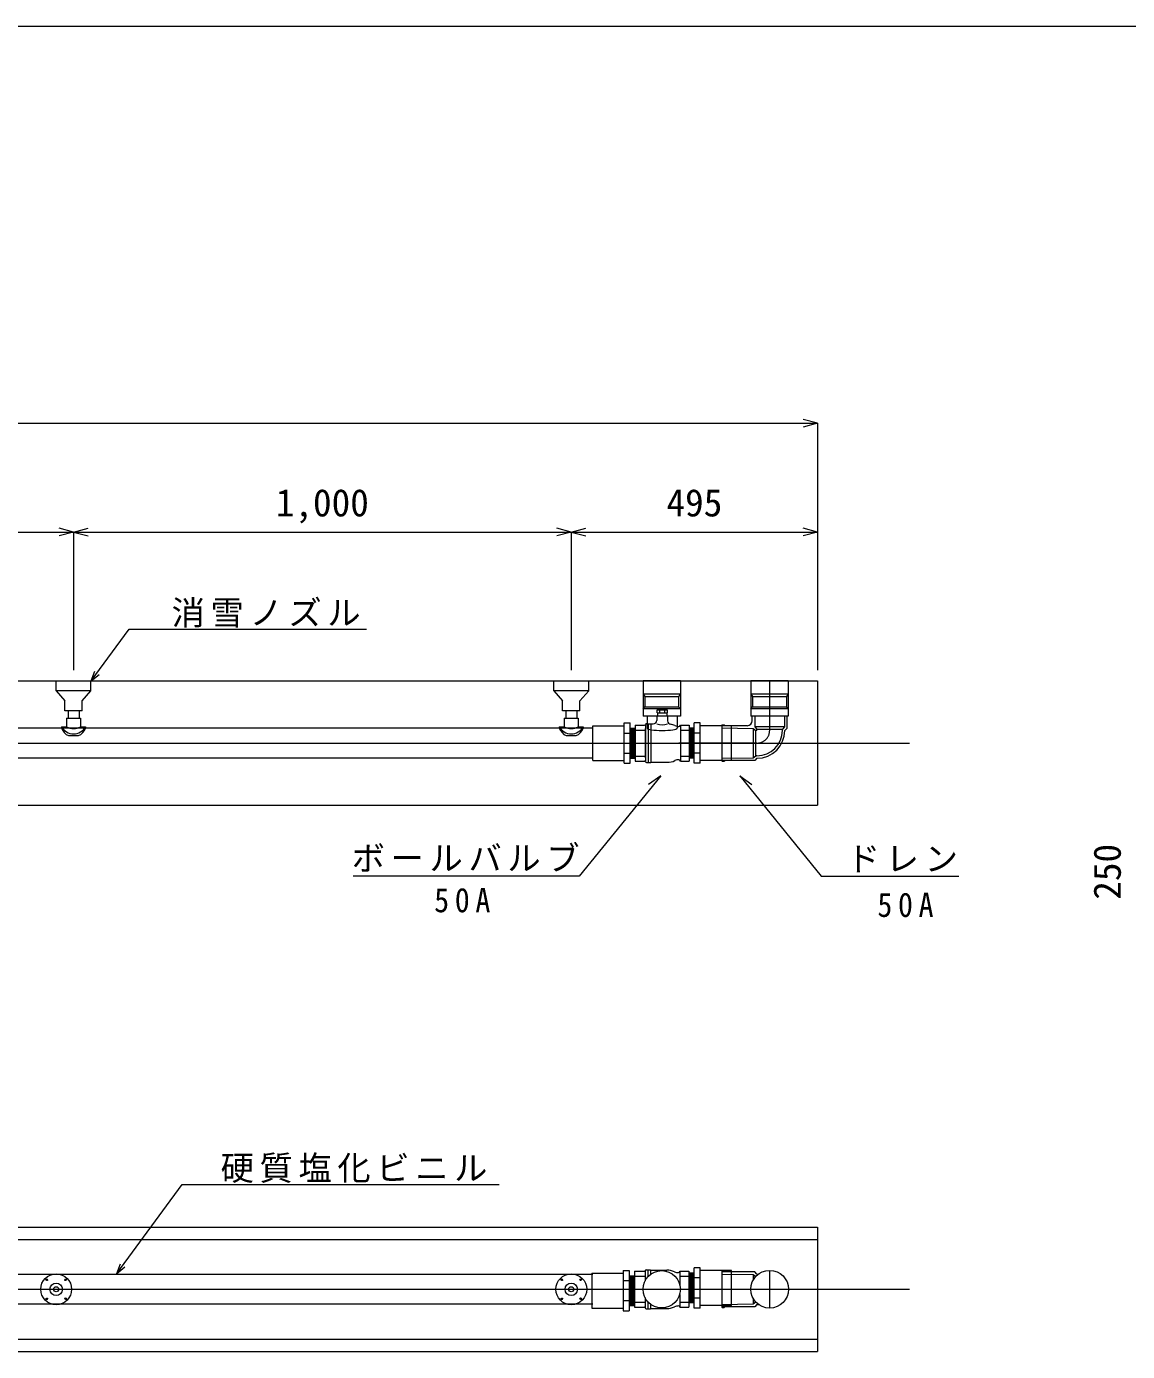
# Model space of a CAD drawing. Units: millimetres, scale not verified. Extents: x -4200 to 7965, y -2940 to 2940.
# Drawn here: x -1290 to 923, y 278 to 2940 of the extents above; entities that cross this region are included whole.
import ezdxf
from ezdxf.enums import TextEntityAlignment as Align

# ---------------------------------------------------------------- set-up
doc = ezdxf.new("R2010")
doc.units = ezdxf.units.MM
doc.header["$LTSCALE"] = 30
doc.linetypes.add('CHAIN2', pattern=[12, 9, -1, 1, -1])
for name, color, linetype, lineweight in [('0-1_ブロック', 7, 'Continuous', 9), ('1-1', 7, 'Continuous', 9), ('2-1', 7, 'Continuous', 18), ('2-2', 4, 'Continuous', 9), ('2-4', 7, 'Continuous', 18), ('2-6', 4, 'Continuous', 9), ('2-B', 7, 'Continuous', 18), ('2-D', 4, 'Continuous', 9)]:
    doc.layers.add(name, color=color, linetype=linetype, lineweight=lineweight)
doc.styles.add('ＭＳ ゴシック', font='')
doc.styles.get('ＭＳ ゴシック').set_extended_font_data('MS Gothic')

msp = doc.modelspace()

# ---------------------------------------------------------------- linework, layer by layer
at = {"layer": '0-1_ブロック', "color": 5}
msp.add_line((4200, 2940), (-4200, 2940), dxfattribs=at)
at = {"layer": '2-1', "color": 3}
for p, q in [((-3689.93, 1625.51), (300.07, 1625.51)), ((300.07, 1625.51), (300.07, 1375.51)), ((-3689.93, 1375.51), (300.07, 1375.51)), ((-3689.93, 528.38), (300.07, 528.38)), ((300.07, 528.38), (300.07, 278.38)), ((-3689.93, 503.38), (300.07, 503.38)), ((-3689.93, 303.38), (300.07, 303.38)), ((-3689.93, 278.38), (300.07, 278.38))]:
    msp.add_line(p, q, dxfattribs=at)
at = {"layer": '2-1'}
for p, q in [((-1159.7, 1625.51), (-1152.09, 1645.08)), ((-1159.7, 1625.51), (-1143.32, 1638.65)), ((-3934.4, 1500.51), (484.75, 1500.51)), ((-1108.2, 435.15), (-1100.58, 454.73)), ((-1108.2, 435.15), (-1091.82, 448.3)), ((-3897.89, 403.38), (484.75, 403.38))]:
    msp.add_line(p, q, dxfattribs=at)
for points in [[(-1159.7, 1625.51), (-1083.53, 1729.34), (-606.57, 1729.34)], [(-1108.2, 435.15), (-977.06, 613.91), (-340.07, 613.91)]]:
    msp.add_lwpolyline(points, dxfattribs=at)
for centre, radius in [((-1229.93, 403.38), 31), ((-194.93, 403.38), 31), ((-1229.93, 403.38), 12.5), ((-1229.93, 403.38), 5), ((-194.93, 403.38), 12.5), ((-194.93, 403.38), 5)]:
    msp.add_circle(centre, radius, dxfattribs=at)
for centre, major_axis in [((-1249.03, 422.45), (-1.41, 1.41)), ((-1210.81, 422.46), (1.41, 1.41)), ((-214.03, 422.45), (-1.41, 1.41)), ((-175.81, 422.46), (1.41, 1.41)), ((-1248.93, 384.14), (1.41, 1.41)), ((-1210.81, 384.34), (-1.41, 1.41)), ((-213.93, 384.14), (1.41, 1.41)), ((-175.81, 384.34), (-1.41, 1.41))]:
    msp.add_ellipse(centre, major_axis=major_axis, ratio=0.7, dxfattribs=at)
at = {"layer": '2-2'}
for p, q in [((-151.77, 1530.51), (-3249.48, 1530.51)), ((-151.77, 1470.51), (-3562.9, 1470.51)), ((-151.77, 433.38), (-3249.48, 433.38)), ((-151.77, 373.38), (-3538.43, 373.38))]:
    msp.add_line(p, q, dxfattribs=at)
at = {"layer": '2-2', "color": 7, "lineweight": 18}
for p, q in [((-15.24, 1434.73), (-178.77, 1233.47)), ((-15.24, 1434.73), (-39.54, 1417.14)), ((143.71, 1434.73), (168.01, 1417.14)), ((143.71, 1434.73), (307.24, 1233.47)), ((-178.77, 1233.47), (-633.03, 1233.47)), ((307.24, 1233.47), (584.03, 1233.47))]:
    msp.add_line(p, q, dxfattribs=at)
at = {"layer": '2-4', "color": 4, "lineweight": 9}
for p, q in [((-3689.93, 2142.95), (300.07, 2142.95)), ((300.07, 2142.95), (271.09, 2150.71)), ((300.07, 2142.95), (271.09, 2135.18)), ((300.07, 2142.95), (300.07, 1924.39)), ((-2194.93, 1924.39), (-1194.93, 1924.39)), ((-1194.93, 1924.39), (-1223.91, 1932.16)), ((-1194.93, 1924.39), (-1223.91, 1916.63)), ((-1194.93, 1924.39), (-1165.95, 1932.16)), ((-1194.93, 1924.39), (-1194.93, 1646.77)), ((-1194.93, 1924.39), (-194.93, 1924.39)), ((-1194.93, 1924.39), (-1165.95, 1916.63)), ((-194.93, 1924.39), (-223.91, 1932.16)), ((-194.93, 1924.39), (-223.91, 1916.63)), ((-194.93, 1924.39), (-165.95, 1932.16)), ((-194.93, 1924.39), (-194.93, 1646.77)), ((-194.93, 1924.39), (300.07, 1924.39)), ((-194.93, 1924.39), (-165.95, 1916.63)), ((300.07, 1924.39), (271.09, 1932.16)), ((300.07, 1924.39), (271.09, 1916.63)), ((300.07, 1924.39), (300.07, 1646.77))]:
    msp.add_line(p, q, dxfattribs=at)
at = {"layer": '2-4'}
for p, q in [((-1159.93, 1605.51), (-1159.93, 1625.51)), ((-159.93, 1605.51), (-159.93, 1625.51)), ((-1229.93, 1605.51), (-1212.43, 1585.51)), ((-1177.43, 1585.51), (-1159.93, 1605.51)), ((-229.93, 1605.51), (-212.43, 1585.51)), ((-177.43, 1585.51), (-159.93, 1605.51)), ((-1212.43, 1565.51), (-1212.43, 1585.51)), ((-1177.43, 1565.51), (-1177.43, 1585.51)), ((-212.43, 1565.51), (-212.43, 1585.51)), ((-177.43, 1565.51), (-177.43, 1585.51)), ((-1177.43, 1565.51), (-1212.43, 1565.51)), ((-1208.93, 1550.51), (-1208.93, 1533.51)), ((-1205.93, 1565.51), (-1205.93, 1550.51)), ((-1183.93, 1565.51), (-1183.93, 1550.51)), ((-177.43, 1565.51), (-212.43, 1565.51)), ((-208.93, 1550.51), (-208.93, 1533.51)), ((-205.93, 1565.51), (-205.93, 1550.51)), ((-183.93, 1565.51), (-183.93, 1550.51)), ((-1218.93, 1533.51), (-1218.93, 1530.51)), ((-1218.93, 1533.51), (-1208.93, 1533.51)), ((-1180.93, 1533.51), (-1170.93, 1533.51)), ((-1170.93, 1533.51), (-1170.93, 1530.51)), ((-218.93, 1533.51), (-218.93, 1530.51)), ((-218.93, 1533.51), (-208.93, 1533.51)), ((-180.93, 1533.51), (-170.93, 1533.51)), ((-170.93, 1533.51), (-170.93, 1530.51)), ((-1204.93, 1515.51), (-1184.93, 1515.51)), ((-204.93, 1515.51), (-184.93, 1515.51)), ((-153.63, 435.75), (-153.63, 365.75)), ((-153.63, 435.75), (-90.63, 435.75)), ((-90.63, 441.25), (-90.63, 360.25)), ((-90.63, 430.2), (-90.63, 371.3)), ((-78.63, 431.03), (-68.63, 430.71)), ((-77.44, 430.99), (-77.3, 370.51)), ((-75.23, 430.92), (-75.05, 370.58)), ((-72.93, 430.85), (-72.93, 370.65)), ((-70.62, 430.78), (-70.62, 370.72)), ((-67.68, 439.43), (-48.54, 439.43)), ((-67.68, 429.4), (-46.68, 429.4)), ((-46.68, 440.38), (-46.68, 420.15)), ((-44.68, 442.38), (-35.68, 442.38)), ((-41.18, 442.38), (-41.18, 428.27)), ((-35.68, 442.38), (-35.68, 433.33)), ((-35.68, 441.88), (-3.18, 441.88)), ((23.32, 439.43), (41.32, 439.43)), ((23.32, 439.43), (23.32, 411.81)), ((23.32, 429.4), (41.32, 429.4)), ((41.32, 439.43), (41.32, 386.96)), ((52.27, 436.3), (42.27, 435.98)), ((44.26, 375.99), (44.26, 436.05)), ((46.57, 375.92), (46.57, 436.12)), ((48.87, 375.84), (48.7, 436.18)), ((51.08, 375.77), (50.94, 436.25)), ((64.27, 446.52), (52.27, 446.52)), ((64.27, 426.27), (52.27, 426.27)), ((64.27, 365.52), (64.27, 446.52)), ((127.27, 441.02), (64.27, 441.02)), ((64.27, 376.57), (64.27, 435.47)), ((127.27, 371.02), (127.27, 441.02)), ((-90.63, 421), (-78.63, 421)), ((-67.68, 403.38), (-46.68, 403.38)), ((-90.63, 380.5), (-78.63, 380.5)), ((-67.68, 377.36), (-46.68, 377.36)), ((-46.68, 386.62), (-46.68, 366.38)), ((-41.18, 378.5), (-41.18, 364.38)), ((-35.68, 373.43), (-35.68, 364.38)), ((23.32, 393.12), (23.32, 367.33)), ((23.32, 393.12), (23.32, 385.39)), ((23.32, 377.36), (41.32, 377.36)), ((41.32, 393.18), (41.32, 367.33)), ((52.27, 375.74), (42.27, 376.05)), ((64.27, 385.77), (52.27, 385.77)), ((-153.63, 365.75), (-90.63, 365.75)), ((-90.63, 360.25), (-78.63, 360.25)), ((-78.63, 370.47), (-68.63, 370.78)), ((-44.68, 364.38), (-35.68, 364.38)), ((-35.68, 364.88), (-3.18, 364.88)), ((23.32, 367.33), (41.32, 367.33)), ((127.27, 371.02), (64.27, 371.02))]:
    msp.add_line(p, q, dxfattribs=at)
for points in [[(-1159.93, 1605.51), (-1229.93, 1605.51), (-1229.93, 1625.51)], [(-159.93, 1605.51), (-229.93, 1605.51), (-229.93, 1625.51)], [(-1208.93, 1550.51), (-1180.93, 1550.51), (-1180.93, 1533.51)], [(-208.93, 1550.51), (-180.93, 1550.51), (-180.93, 1533.51)], [(-90.63, 441.25), (-78.63, 441.25), (-78.63, 360.25)], [(-67.68, 439.43), (-67.68, 367.33), (-48.54, 367.33)], [(64.27, 365.52), (52.27, 365.52), (52.27, 446.52)]]:
    msp.add_lwpolyline(points, dxfattribs=at)
at = {"layer": '2-4', "color": 3}
msp.add_circle((-13.18, 403.38), 37.46, dxfattribs=at)
at = {"layer": '2-4'}
for centre, radius, start, end in [((-1194.93, 1545.88), 27, 207.26604, 332.73396), ((-1194.93, 1538.87), 25.42, 199.21912, 246.83101), ((-1194.93, 1556.59), 27, 238.76707, 301.23293), ((-1194.93, 1538.87), 25.42, 293.16899, 340.78088), ((-194.93, 1545.88), 27, 207.26604, 332.73396), ((-194.93, 1538.87), 25.42, 199.21912, 246.83101), ((-194.93, 1556.59), 27, 238.76707, 301.23293), ((-194.93, 1538.87), 25.42, 293.16899, 340.78088), ((-48.54, 441.43), 2, 270.00002, 344.78151), ((-44.68, 440.38), 2, 89.99998, 164.78148), ((-3.18, 403.38), 38.5, 66.13907, 89.99998), ((20.49, 456.88), 20, 246.13905, 269.73074), ((20.35, 439.88), 3, 268.42591, 351.37313), ((-48.54, 365.33), 2, 15.2185, 89.99998), ((-44.68, 366.38), 2, 195.21852, 270.00002), ((-3.18, 403.38), 38.5, 270.00002, 293.86093), ((20.49, 349.88), 20, 90.26926, 113.86095), ((20.35, 366.88), 3, 8.62687, 91.57409)]:
    msp.add_arc(centre, radius, start, end, dxfattribs=at)
at = {"layer": '2-B', "color": 3}
for p, q in [((24.32, 1625.51), (-50.68, 1625.51)), ((-50.68, 1625.51), (-50.68, 1598.51)), ((24.32, 1625.51), (24.32, 1598.51)), ((-50.68, 1598.51), (-47.18, 1594.34)), ((-50.68, 1598.51), (-50.68, 1569.51)), ((24.32, 1598.51), (-50.68, 1598.51)), ((24.32, 1598.51), (20.82, 1594.34)), ((24.32, 1598.51), (24.32, 1569.51)), ((-50.68, 1581.51), (-50.68, 1554.51)), ((-50.68, 1569.51), (-47.18, 1573.68)), ((-47.18, 1594.34), (-47.18, 1573.68)), ((-47.18, 1594.34), (20.82, 1594.34)), ((-47.18, 1573.68), (20.82, 1573.68)), ((20.82, 1594.34), (20.82, 1573.68)), ((24.32, 1569.51), (20.82, 1573.68)), ((24.32, 1581.51), (24.32, 1554.51)), ((24.32, 1569.51), (-50.68, 1569.51)), ((24.32, 1554.51), (-50.68, 1554.51))]:
    msp.add_line(p, q, dxfattribs=at)
at = {"layer": '2-B', "color": 4, "lineweight": 9}
for p, q in [((-42.27, 1554.51), (-42.27, 1530.51)), ((17.73, 1554.51), (17.73, 1530.51))]:
    msp.add_line(p, q, dxfattribs=at)
at = {"layer": '2-B'}
for p, q in [((-23.27, 1555.01), (-23.27, 1546.01)), ((-22.08, 1561.31), (-22.08, 1567.31)), ((-22.08, 1567.31), (-2.45, 1567.31)), ((-22.08, 1561.31), (-2.45, 1561.31)), ((-21.47, 1561.31), (-21.47, 1555.01)), ((-17.27, 1568.51), (-17.27, 1567.31)), ((-17.17, 1561.31), (-17.17, 1567.31)), ((-16.45, 1568.51), (-16.45, 1567.31)), ((-8.08, 1568.51), (-8.08, 1567.31)), ((-7.36, 1567.31), (-7.36, 1561.31)), ((-3.07, 1561.31), (-3.07, 1555.01)), ((-2.45, 1567.31), (-2.45, 1561.31)), ((-151.77, 1465.51), (-151.77, 1535.51)), ((-151.77, 1535.51), (-88.77, 1535.51)), ((-88.77, 1541.01), (-76.77, 1541.01)), ((-88.77, 1460.01), (-88.77, 1541.01)), ((-88.77, 1471.06), (-88.77, 1529.96)), ((-88.77, 1520.76), (-76.77, 1520.76)), ((-76.77, 1530.79), (-66.77, 1530.47)), ((-75.57, 1470.26), (-75.43, 1530.74)), ((-73.36, 1470.33), (-73.19, 1530.67)), ((-71.07, 1470.41), (-71.07, 1530.61)), ((-68.76, 1470.48), (-68.76, 1530.54)), ((-66.77, 1536.56), (-47.63, 1536.56)), ((-66.77, 1526.53), (-45.77, 1526.53)), ((-45.77, 1537.51), (-45.77, 1463.51)), ((-45.77, 1471.2), (-45.77, 1529.82)), ((-43.77, 1539.51), (-34.77, 1539.51)), ((-40.27, 1539.51), (-40.27, 1461.51)), ((-34.77, 1539.51), (-34.77, 1461.51)), ((-34.77, 1539.01), (-30.27, 1539.01)), ((24.23, 1536.56), (42.23, 1536.56)), ((24.23, 1526.53), (42.23, 1526.53)), ((42.23, 1536.56), (42.23, 1464.46)), ((52.23, 1530.79), (42.23, 1530.47)), ((44.23, 1470.48), (44.23, 1530.54)), ((46.53, 1470.41), (46.53, 1530.61)), ((48.83, 1470.33), (48.66, 1530.67)), ((51.04, 1470.26), (50.9, 1530.74)), ((64.23, 1541.01), (52.23, 1541.01)), ((64.23, 1520.76), (52.23, 1520.76)), ((64.23, 1460.01), (64.23, 1541.01)), ((127.23, 1535.51), (64.23, 1535.51)), ((64.23, 1471.06), (64.23, 1529.96)), ((127.23, 1465.51), (127.23, 1535.51)), ((-66.77, 1500.51), (-45.77, 1500.51)), ((24.23, 1500.51), (42.23, 1500.51)), ((-151.77, 1465.51), (-88.77, 1465.51)), ((-88.77, 1480.26), (-76.77, 1480.26)), ((-76.77, 1470.23), (-66.77, 1470.54)), ((-66.77, 1474.48), (-45.77, 1474.48)), ((24.23, 1474.48), (42.23, 1474.48)), ((52.23, 1470.23), (42.23, 1470.54)), ((64.23, 1480.26), (52.23, 1480.26)), ((127.23, 1465.51), (64.23, 1465.51)), ((-43.77, 1461.51), (-34.77, 1461.51)), ((-34.77, 1462.01), (-2.27, 1462.01))]:
    msp.add_line(p, q, dxfattribs=at)
at = {"layer": '2-B', "color": 1}
for p, q in [((-151.77, 1500.51), (-45.77, 1500.51)), ((127.23, 1500.51), (21.23, 1500.51))]:
    msp.add_line(p, q, dxfattribs=at)
at = {"layer": '2-B'}
for points in [[(-23.27, 1555.01), (-1.27, 1555.01), (-1.27, 1545.3)], [(-17.27, 1568.51), (-7.27, 1568.51), (-7.27, 1567.31)], [(-88.77, 1460.01), (-76.77, 1460.01), (-76.77, 1541.01)], [(-66.77, 1536.56), (-66.77, 1464.46), (-47.63, 1464.46)], [(24.23, 1536.56), (24.23, 1464.46), (42.23, 1464.46)], [(64.23, 1460.01), (52.23, 1460.01), (52.23, 1541.01)]]:
    msp.add_lwpolyline(points, dxfattribs=at)
for centre, radius, start, end in [((-30.27, 1546.01), 7, 270.00002, 0), ((5.73, 1545.3), 7, 179.99996, 259.8734), ((-47.63, 1538.56), 2, 270.00002, 344.78151), ((-43.77, 1537.51), 2, 89.99998, 164.78148), ((-12.24, 1576.05), 38.65, 253.43091, 286.50148), ((-2.27, 1500.51), 38.5, 66.13907, 79.87338), ((21.4, 1554.01), 20, 246.13905, 269.73074), ((21.27, 1537.01), 3, 268.42591, 351.37313), ((-47.63, 1462.46), 2, 15.2185, 89.99998), ((-2.27, 1500.51), 38.5, 270.00002, 293.86093), ((21.4, 1447.01), 20, 90.26926, 113.86095), ((21.27, 1464.01), 3, 8.62687, 91.57409), ((-43.77, 1463.51), 2, 195.21852, 270.00002)]:
    msp.add_arc(centre, radius, start, end, dxfattribs=at)
at = {"layer": '2-B', "color": 4, "lineweight": 9}
msp.add_ellipse((-12.27, 1530.51), major_axis=(30, 0), ratio=0.157218, start_param=3.1415927, end_param=6.2831853, dxfattribs=at)
at = {"layer": '2-D', "color": 3, "lineweight": 18}
for p, q in [((240.82, 1625.51), (165.82, 1625.51)), ((165.82, 1625.51), (165.82, 1598.51)), ((240.82, 1625.51), (240.82, 1598.51)), ((165.82, 1598.51), (169.32, 1594.34)), ((165.82, 1598.51), (165.82, 1569.51)), ((240.82, 1598.51), (165.82, 1598.51)), ((240.82, 1598.51), (237.32, 1594.34)), ((240.82, 1598.51), (240.82, 1569.51)), ((165.82, 1581.51), (165.82, 1554.51)), ((165.82, 1569.51), (169.32, 1573.68)), ((169.32, 1594.34), (169.32, 1573.68)), ((169.32, 1594.34), (237.32, 1594.34)), ((169.32, 1573.68), (237.32, 1573.68)), ((237.32, 1594.34), (237.32, 1573.68)), ((240.82, 1569.51), (237.32, 1573.68)), ((240.82, 1581.51), (240.82, 1554.51)), ((240.82, 1569.51), (165.82, 1569.51)), ((240.82, 1554.51), (165.82, 1554.51))]:
    msp.add_line(p, q, dxfattribs=at)
at = {"layer": '2-D', "linetype": 'CHAIN2'}
for p, q in [((203.72, 1526.01), (203.72, 1625.51)), ((178.22, 1500.51), (107.72, 1500.51)), ((203.72, 367.38), (203.72, 439.38)), ((107.72, 403.38), (239.72, 403.38))]:
    msp.add_line(p, q, dxfattribs=at)
at = {"layer": '2-D', "color": 7, "lineweight": 18}
for p, q in [((168.72, 1545.51), (168.72, 1554.51)), ((238.72, 1530.51), (238.72, 1554.51)), ((108.22, 1537.01), (107.72, 1536.51)), ((107.72, 1536.51), (107.72, 1464.51)), ((158.72, 1535.51), (107.72, 1535.51)), ((108.22, 1537.01), (112.22, 1537.01)), ((112.22, 1537.01), (112.72, 1536.51)), ((112.72, 1536.51), (112.72, 1535.51)), ((234.22, 1526.01), (238.72, 1530.51)), ((108.22, 1464.01), (107.72, 1464.51)), ((108.22, 1464.01), (112.22, 1464.01)), ((112.22, 1464.01), (112.72, 1464.51)), ((112.72, 1465.51), (112.72, 1464.51)), ((108.22, 439.88), (107.72, 439.38)), ((107.72, 439.38), (107.72, 367.38)), ((108.22, 439.88), (112.22, 439.88)), ((112.22, 439.88), (112.72, 439.38)), ((112.72, 439.38), (112.72, 438.38)), ((178.22, 433.88), (181.22, 433.88)), ((178.22, 372.88), (181.22, 372.88)), ((108.22, 366.88), (107.72, 367.38)), ((108.22, 366.88), (112.22, 366.88)), ((112.22, 366.88), (112.72, 367.38)), ((112.72, 368.38), (112.72, 367.38))]:
    msp.add_line(p, q, dxfattribs=at)
at = {"layer": '2-D'}
for p, q in [((173.89, 1554.51), (174.17, 1533.51)), ((233.55, 1554.51), (233.27, 1533.51)), ((170.72, 1530.06), (170.72, 1470.96)), ((174.17, 1533.51), (178.22, 1528.51)), ((233.27, 1533.51), (174.17, 1533.51)), ((178.22, 1526.01), (175.72, 1526.01)), ((175.72, 1475.01), (175.72, 1526.01)), ((178.22, 1526.01), (178.22, 1528.51)), ((178.22, 1528.51), (229.22, 1528.51)), ((233.27, 1533.51), (229.22, 1528.51)), ((229.22, 1526.01), (229.22, 1528.51)), ((178.22, 1475.01), (175.72, 1475.01)), ((107.72, 433.78), (170.72, 432.93)), ((170.72, 432.93), (170.72, 422.02)), ((170.72, 432.93), (175.7, 428.9)), ((107.72, 372.98), (170.72, 373.83)), ((170.72, 384.74), (170.72, 373.83)), ((170.72, 373.83), (175.72, 377.88))]:
    msp.add_line(p, q, dxfattribs=at)
for points in [[(107.72, 1530.91), (170.72, 1530.06), (175.72, 1526.01)], [(107.72, 1470.11), (170.72, 1470.96), (175.72, 1475.01)]]:
    msp.add_lwpolyline(points, dxfattribs=at)
at = {"layer": '2-D', "color": 7, "lineweight": 18}
for points in [[(178.22, 1470.01), (173.72, 1465.51), (107.72, 1465.51)], [(178.22, 433.88), (173.72, 438.38), (107.72, 438.38)], [(178.22, 372.88), (173.72, 368.38), (107.72, 368.38)]]:
    msp.add_lwpolyline(points, dxfattribs=at)
at = {"layer": '2-D', "color": 3, "lineweight": 18}
msp.add_circle((203.72, 403.38), 37.9, dxfattribs=at)
at = {"layer": '2-D', "color": 7, "lineweight": 18}
for centre, radius in [((158.72, 1545.51), 10), ((178.22, 1526.01), 56)]:
    msp.add_arc(centre, radius, 270, 0, dxfattribs=at)
at = {"layer": '2-D'}
msp.add_arc((178.22, 1526.01), 51, 270, 0, dxfattribs=at)
at = {"layer": '2-D', "linetype": 'CHAIN2'}
msp.add_arc((178.22, 1526.01), 25.5, 270, 0, dxfattribs=at)

# ---------------------------------------------------------------- texts
at = {"layer": '1-1', "color": 4, "style": 'ＭＳ ゴシック'}
msp.add_text('250', height=54.99, rotation=90, dxfattribs=at).set_placement((925.73, 1185.85), align=Align.BOTTOM_LEFT)
at = {"layer": '2-4', "color": 4, "style": 'ＭＳ ゴシック'}
for s, p in [('1,000', (-788.68, 1939.39)), ('495', (-3.68, 1939.39))]:
    msp.add_text(s, height=54.99, dxfattribs=at).set_placement(p, align=Align.BOTTOM_LEFT)
at = {"layer": '2-6', "color": 7, "char_height": 49.01, "attachment_point": 7, "style": 'ＭＳ ゴシック'}
for s, insert in [('\\T1.17;消雪ノズル', (-997.88, 1732.57)), ('\\T1.17;ボールバルブ', (-636.19, 1242.04)), ('\\T1.17;ドレン', (358.73, 1240.92)), ('\\T1.38;\\W0.9;50A', (-470.32, 1159.89)), ('\\T1.38;\\W0.9;50A', (420.14, 1150.51)), ('\\T1.17;硬質塩化ビニル', (-899.54, 616.91))]:
    msp.add_mtext(s, dxfattribs=dict(at, insert=insert))

doc.saveas('drawing.dxf')
